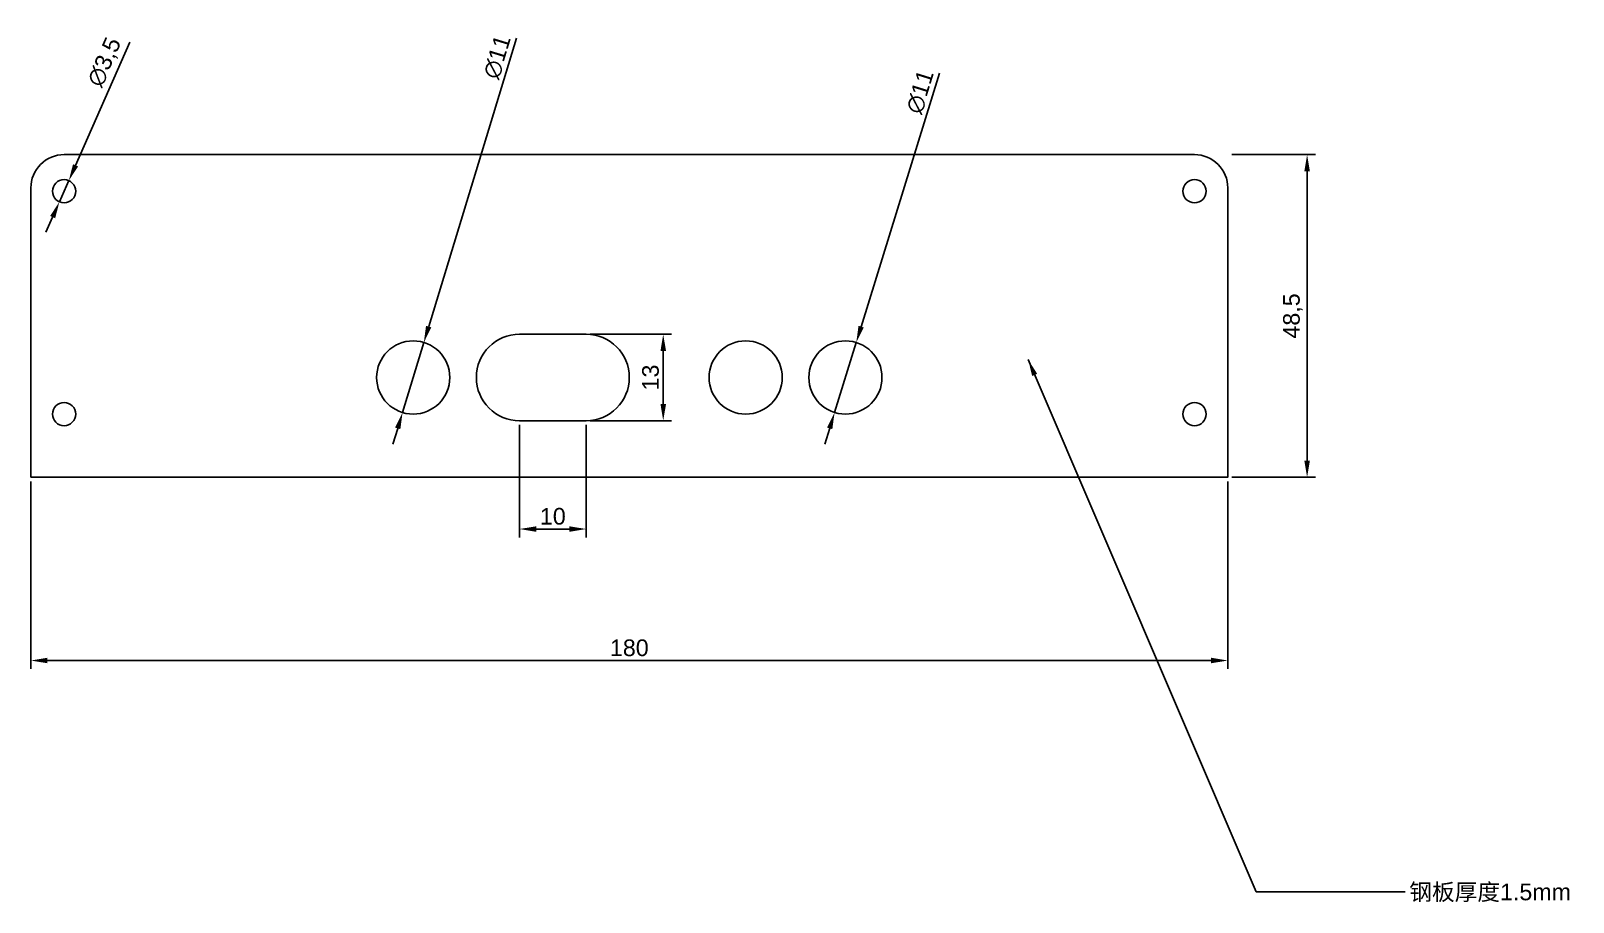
# Model space of a CAD drawing. Header units: millimetres. Extents: x 0 to 232, y -64 to 67.
import ezdxf

# ---------------------------------------------------------------- set-up
doc = ezdxf.new("R2010")
doc.units = ezdxf.units.MM
doc.styles.get("Standard").update_dxf_attribs({"font": 'arial.ttf'})
doc.dimstyles.new('ISO-25', dxfattribs={"dimtxt": 2.5, "dimasz": 2.5, "dimexe": 1.25, "dimexo": 0.625, "dimtad": 1, "dimtxsty": 'Standard', "dimcen": 2.5, "dimadec": 0, "dimazin": 0, "dimtfac": 1, "dimtmove": 0, "dimatfit": 3, "dimfxl": 1, "dimarcsym": 0})

# ---------------------------------------------------------------- blocks, each defined once
blk = doc.blocks.new('*D1')
at = {"color": 0, "lineweight": -2, "transparency": 16777216}
for p, q in [((14.89, 65.4), (6.72, 46.89)), ((4.29, 41.4), (5.71, 44.6)), ((3.28, 39.11), (2.27, 36.83))]:
    blk.add_line(p, q, dxfattribs=at)
at = {"color": 0, "transparency": 16777216}
for points in [[(6.34, 47.06), (7.1, 46.72), (5.71, 44.6)], [(2.9, 39.28), (3.66, 38.94), (4.29, 41.4)]]:
    blk.add_solid(points, dxfattribs=at)
at = {"layer": 'Defpoints', "color": 0, "transparency": 16777216}
for p in [(5.71, 44.6), (4.29, 41.4)]:
    blk.add_point(p, dxfattribs=at)
at = {"color": 0, "transparency": 16777216, "insert": (11.18, 62.37), "char_height": 2.5, "attachment_point": 5, "rotation": 66.1794}
blk.add_mtext('∅3,5', dxfattribs=at)
blk = doc.blocks.new('*D2')
at = {"color": 0, "lineweight": -2, "transparency": 16777216}
for p, q in [((73.04, 66), (59.83, 22.65)), ((55.9, 9.74), (59.1, 20.26)), ((55.17, 7.35), (54.44, 4.96))]:
    blk.add_line(p, q, dxfattribs=at)
at = {"color": 0, "transparency": 16777216}
for points in [[(59.43, 22.77), (60.23, 22.53), (59.1, 20.26)], [(54.77, 7.47), (55.57, 7.23), (55.9, 9.74)]]:
    blk.add_solid(points, dxfattribs=at)
at = {"layer": 'Defpoints', "color": 0, "transparency": 16777216}
for p in [(59.1, 20.26), (55.9, 9.74)]:
    blk.add_point(p, dxfattribs=at)
at = {"color": 0, "transparency": 16777216, "insert": (70.13, 63.19), "char_height": 2.5, "attachment_point": 5, "rotation": 73.0495}
blk.add_mtext('∅11', dxfattribs=at)
blk = doc.blocks.new('*D3')
at = {"color": 0, "lineweight": -2, "transparency": 16777216}
for p, q in [((136.65, 60.75), (124.86, 22.64)), ((120.87, 9.75), (124.13, 20.25)), ((120.14, 7.36), (119.4, 4.97))]:
    blk.add_line(p, q, dxfattribs=at)
at = {"color": 0, "transparency": 16777216}
for points in [[(124.47, 22.77), (125.26, 22.52), (124.13, 20.25)], [(119.74, 7.48), (120.53, 7.23), (120.87, 9.75)]]:
    blk.add_solid(points, dxfattribs=at)
at = {"layer": 'Defpoints', "color": 0, "transparency": 16777216}
for p in [(124.13, 20.25), (120.87, 9.75)]:
    blk.add_point(p, dxfattribs=at)
at = {"color": 0, "transparency": 16777216, "insert": (133.73, 57.95), "char_height": 2.5, "attachment_point": 5, "rotation": 72.8086}
blk.add_mtext('∅11', dxfattribs=at)
blk = doc.blocks.new('*D4')
at = {"color": 0, "lineweight": -2, "transparency": 16777216}
for p, q in [((0, -0.62), (0, -28.8)), ((180, -0.62), (180, -28.8)), ((2.5, -27.55), (177.5, -27.55))]:
    blk.add_line(p, q, dxfattribs=at)
at = {"color": 0, "transparency": 16777216}
for points in [[(2.5, -27.13), (2.5, -27.96), (0, -27.55)], [(177.5, -27.13), (177.5, -27.96), (180, -27.55)]]:
    blk.add_solid(points, dxfattribs=at)
at = {"layer": 'Defpoints', "color": 0, "transparency": 16777216}
for p in [(0, 0), (180, 0), (180, -27.55)]:
    blk.add_point(p, dxfattribs=at)
at = {"color": 0, "transparency": 16777216, "insert": (90, -25.65), "char_height": 2.5, "attachment_point": 5}
blk.add_mtext('180', dxfattribs=at)
blk = doc.blocks.new('*D5')
at = {"color": 0, "lineweight": -2, "transparency": 16777216}
for p, q in [((180.62, 48.5), (193.18, 48.5)), ((191.93, 2.5), (191.93, 46)), ((180.62, 0), (193.18, 0))]:
    blk.add_line(p, q, dxfattribs=at)
at = {"color": 0, "transparency": 16777216}
for points in [[(191.51, 46), (192.35, 46), (191.93, 48.5)], [(191.51, 2.5), (192.35, 2.5), (191.93, 0)]]:
    blk.add_solid(points, dxfattribs=at)
at = {"layer": 'Defpoints', "color": 0, "transparency": 16777216}
for p in [(180, 48.5), (191.93, 48.5), (180, 0)]:
    blk.add_point(p, dxfattribs=at)
at = {"color": 0, "transparency": 16777216, "insert": (189.8, 24.25), "char_height": 2.5, "attachment_point": 5, "rotation": 90}
blk.add_mtext('48,5', dxfattribs=at)
blk = doc.blocks.new('*D6')
at = {"color": 0, "lineweight": -2, "transparency": 16777216}
for p, q in [((73.5, 7.88), (73.5, -9.03)), ((83.5, 7.88), (83.5, -9.03)), ((76, -7.78), (81, -7.78))]:
    blk.add_line(p, q, dxfattribs=at)
at = {"color": 0, "transparency": 16777216}
for points in [[(76, -7.37), (76, -8.2), (73.5, -7.78)], [(81, -7.37), (81, -8.2), (83.5, -7.78)]]:
    blk.add_solid(points, dxfattribs=at)
at = {"layer": 'Defpoints', "color": 0, "transparency": 16777216}
for p in [(73.5, 8.5), (83.5, 8.5), (83.5, -7.78)]:
    blk.add_point(p, dxfattribs=at)
at = {"color": 0, "transparency": 16777216, "insert": (78.5, -5.88), "char_height": 2.5, "attachment_point": 5}
blk.add_mtext('10', dxfattribs=at)
blk = doc.blocks.new('*D7')
at = {"color": 0, "lineweight": -2, "transparency": 16777216}
for p, q in [((84.12, 21.5), (96.35, 21.5)), ((95.1, 19), (95.1, 11)), ((84.12, 8.5), (96.35, 8.5))]:
    blk.add_line(p, q, dxfattribs=at)
at = {"color": 0, "transparency": 16777216}
for points in [[(94.69, 19), (95.52, 19), (95.1, 21.5)], [(94.69, 11), (95.52, 11), (95.1, 8.5)]]:
    blk.add_solid(points, dxfattribs=at)
at = {"layer": 'Defpoints', "color": 0, "transparency": 16777216}
for p in [(83.5, 21.5), (83.5, 8.5), (95.1, 8.5)]:
    blk.add_point(p, dxfattribs=at)
at = {"color": 0, "transparency": 16777216, "insert": (93.2, 15), "char_height": 2.5, "attachment_point": 5, "rotation": 90}
blk.add_mtext('13', dxfattribs=at)

msp = doc.modelspace()

# ---------------------------------------------------------------- linework, layer by layer
msp.add_lwpolyline([(0, 0), (180, 0), (180, 43.5, 0.4142136), (175, 48.5), (5, 48.5, 0.4142136), (0, 43.5)], format="xyb", close=True)
for points in [[(83.5, 21.5), (73.5, 21.5)], [(73.5, 8.5), (83.5, 8.5)]]:
    msp.add_lwpolyline(points)
for centre, radius in [((5, 43), 1.75), ((175, 43), 1.75), ((57.5, 15), 5.5), ((107.5, 15), 5.5), ((122.5, 15), 5.5), ((5, 9.5), 1.75), ((175, 9.5), 1.75)]:
    msp.add_circle(centre, radius)
for centre, start, end in [((73.5, 15), 90, 270), ((83.5, 15), 270, 90)]:
    msp.add_arc(centre, 6.5, start, end)

# ---------------------------------------------------------------- texts
at = {"color": 3, "insert": (207.3, -61.093), "char_height": 2.5, "width": 30.43205, "attachment_point": 1}
msp.add_mtext('{\\fSimSun|b0|i0|c134|p2;钢板厚度}1.5mm', dxfattribs=at)

# ---------------------------------------------------------------- dimensions: what is measured, and where the dimension line sits
at = {"color": 3}
for p1, p2, picture, middle in [((4.293, 41.399), (5.707, 44.601), '*D1', (13.164, 61.493)), ((55.896, 9.739), (59.104, 20.261), '*D2', (72.013, 62.617)), ((120.874, 9.746), (124.126, 20.254), '*D3', (135.609, 57.372))]:
    dim = msp.add_diameter_dim_2p(p1=p1, p2=p2, dimstyle='ISO-25', dxfattribs=at)
    dim.commit()
    dim.dimension.update_dxf_attribs({"geometry": picture, "text_midpoint": middle, "dimtype": 163})
for base, p1, p2, picture, middle in [((191.93, 48.5), (180, 0), (180, 48.5), '*D5', (189.803, 24.25)), ((95.104, 8.5), (83.5, 21.5), (83.5, 8.5), '*D7', (93.201, 15))]:
    dim = msp.add_linear_dim(base=base, p1=p1, p2=p2, angle=90, dimstyle='ISO-25', dxfattribs=at)
    dim.commit()
    dim.dimension.update_dxf_attribs({"geometry": picture, "text_midpoint": middle})
for base, p1, p2, picture, middle in [((83.5, -7.785), (73.5, 8.5), (83.5, 8.5), '*D6', (78.5, -5.883)), ((180, -27.548), (0, 0), (180, 0), '*D4', (90, -25.647))]:
    dim = msp.add_linear_dim(base=base, p1=p1, p2=p2, dimstyle='ISO-25', dxfattribs=at)
    dim.commit()
    dim.dimension.update_dxf_attribs({"geometry": picture, "text_midpoint": middle})

# ---------------------------------------------------------------- leaders
at = {"color": 3, "annotation_type": 0, "has_hookline": 1, "hookline_direction": 0, "text_width": 24.638}
msp.add_leader([(149.976, 17.691), (184.252, -62.343), (206.675, -62.343)], dimstyle='ISO-25', override={"dimgap": 0.625, "dimtad": 0}, dxfattribs=at)

doc.saveas('drawing.dxf')
